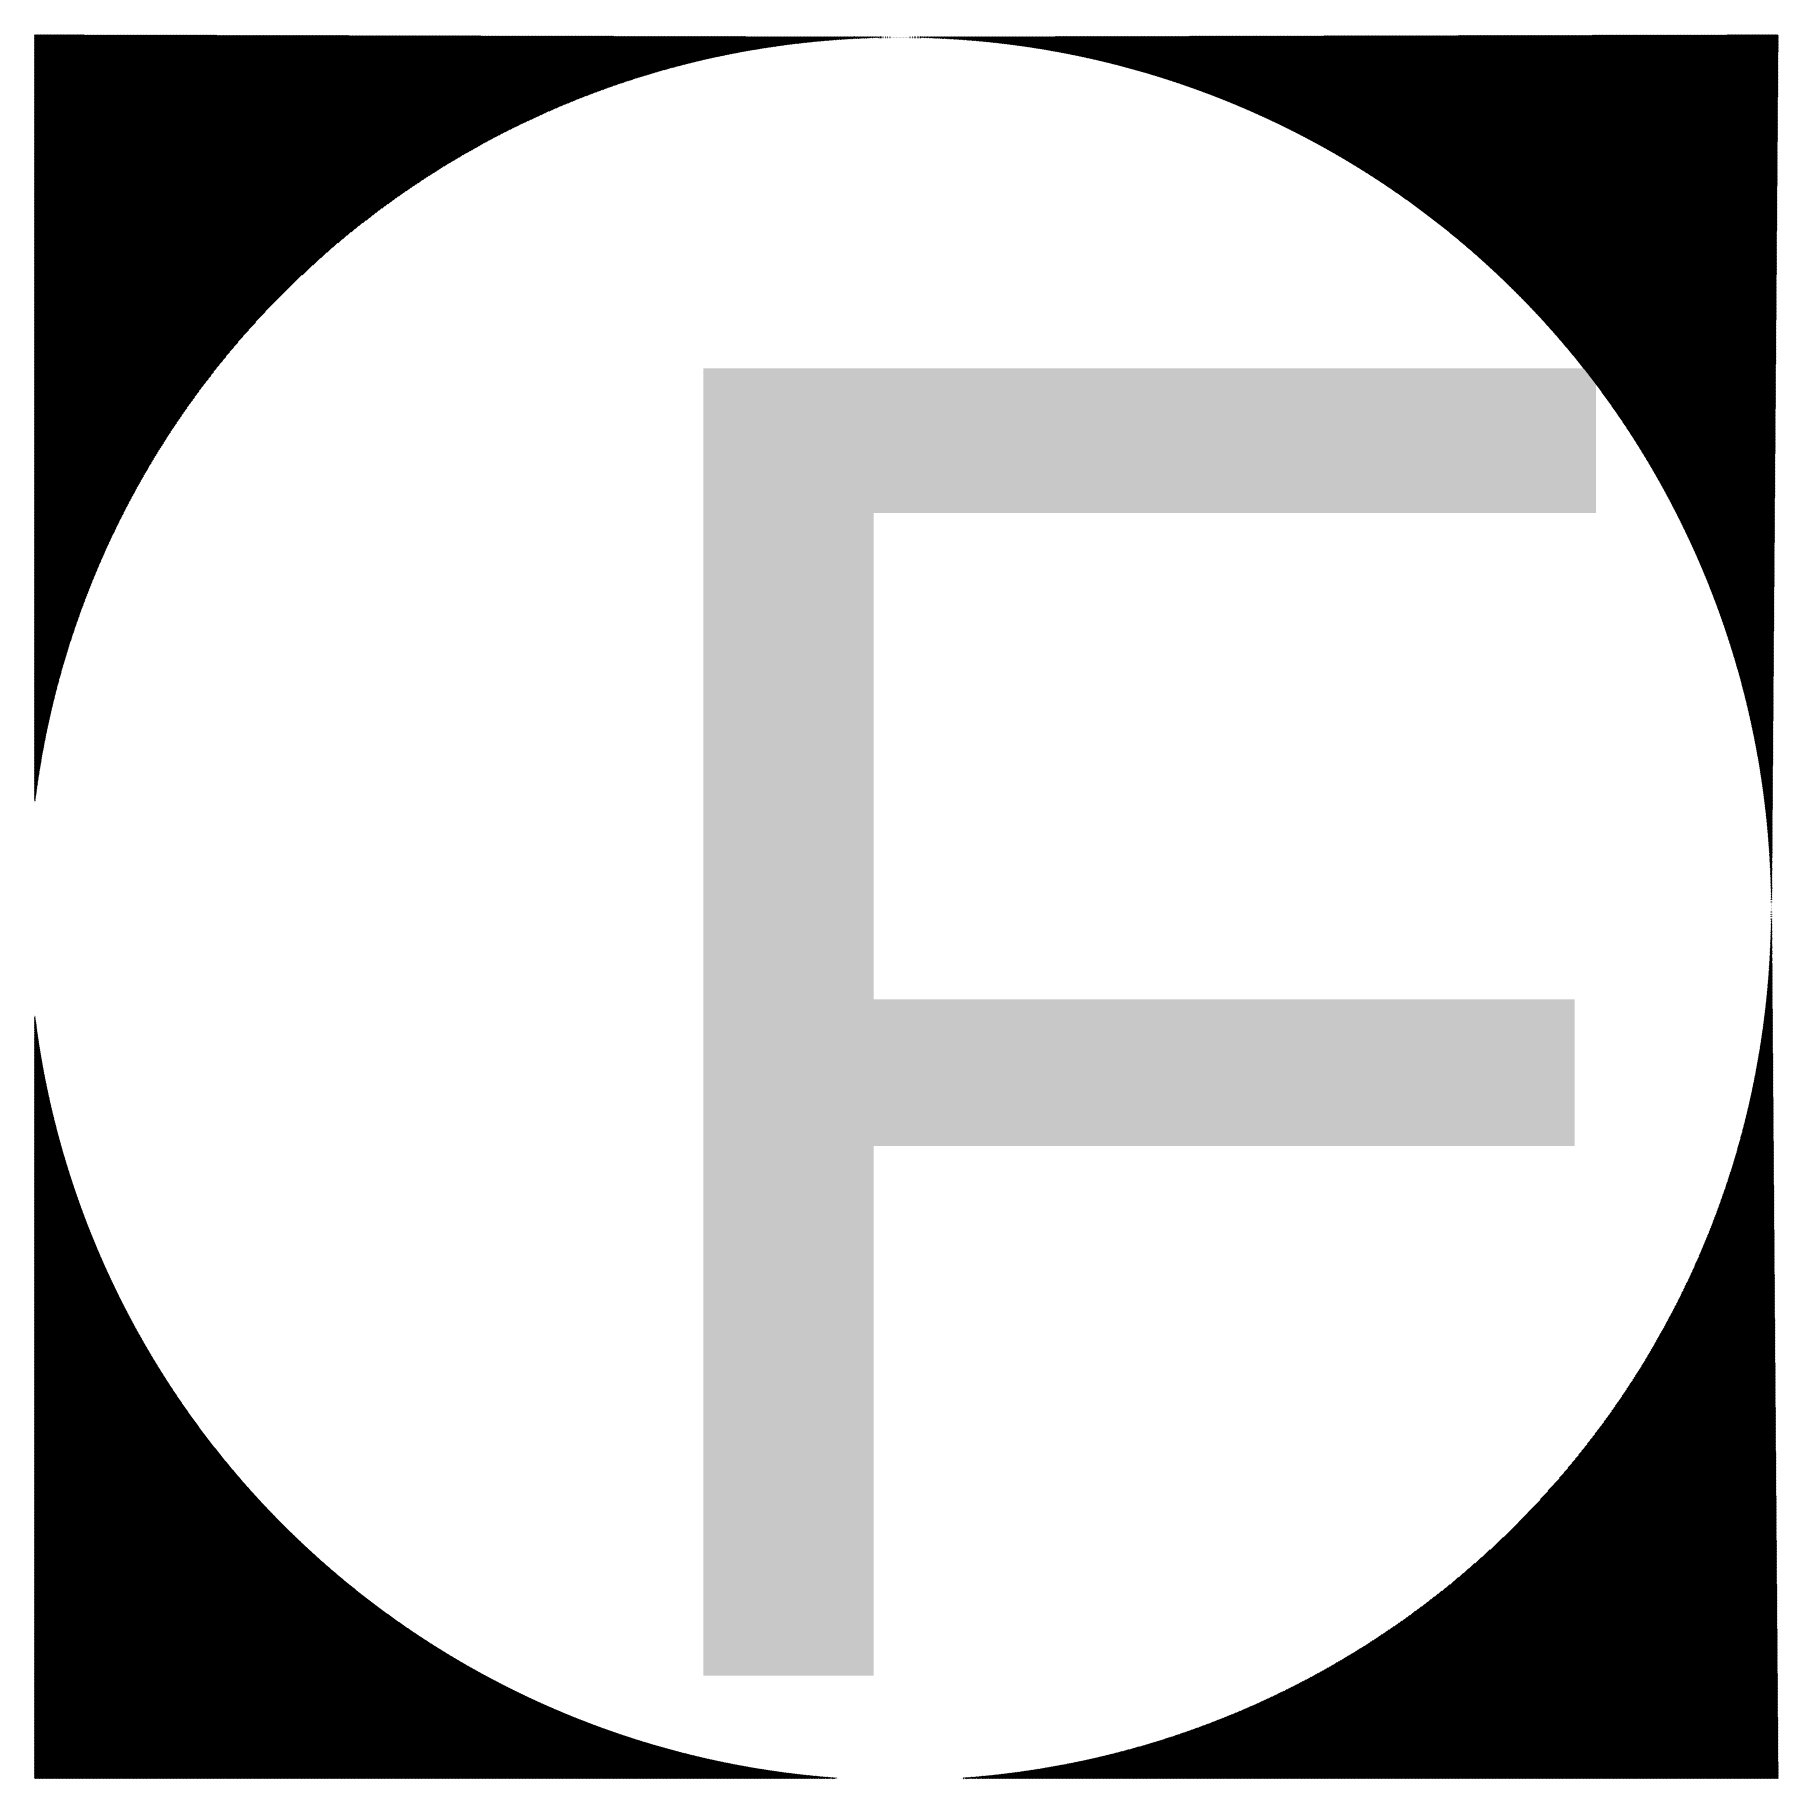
# Model space of a CAD drawing. Header units: inches. Extents: x 218 to 618, y 135 to 535.
import ezdxf

# ---------------------------------------------------------------- set-up
doc = ezdxf.new("R2010")
doc.units = ezdxf.units.IN
doc.header["$MEASUREMENT"] = 0
doc.layers.add('LIGHTING', color=1, linetype='Continuous')
doc.styles.get("Standard").update_dxf_attribs({"font": 'arial.ttf'})

# ---------------------------------------------------------------- blocks, each defined once
blk = doc.blocks.new('break')
at = {"layer": 'LIGHTING'}
h = blk.add_hatch(dxfattribs=at)
h.set_pattern_fill('ANSI31', color=1)
h.set_pattern_definition([(45, (-357263.41797, -72368.64029), (-0.08838834765, 0.08838834765), [])])
h.paths.add_polyline_path([(-188.92, 200.86), (-188.92, 24.81, -0.378758), (9.58, 200.36)])
h.paths.add_polyline_path([(-188.92, -199.14), (-4.55, -199.14, -0.358673), (-188.92, -24.09)])
h.paths.add_polyline_path([(211.08, 200.86), (9.58, 200.36, -0.414214), (209.58, 0.36)])
h.paths.add_polyline_path([(209.58, 0.36, -0.393647), (23.72, -199.14), (211.08, -199.14)])
at = {"layer": 'LIGHTING', "insert": (-69.92, 124.36), "char_height": 300, "attachment_point": 1}
blk.add_mtext_dynamic_manual_height_columns('F', width=300, gutter_width=1, heights=[0], dxfattribs=at)

msp = doc.modelspace()

# ---------------------------------------------------------------- block references
msp.add_blockref('break', (406.85, 333.68))

doc.saveas('drawing.dxf')
